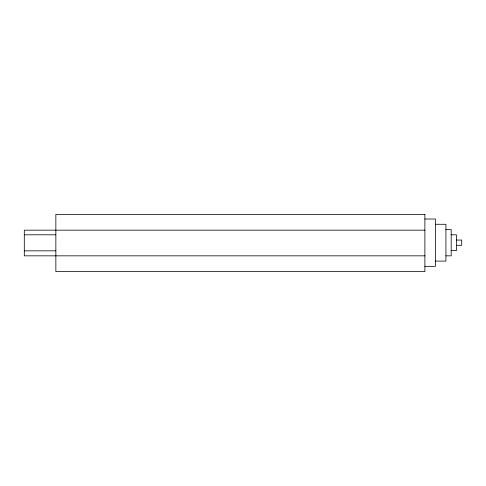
<?xml version="1.0" encoding="UTF-8"?>
<svg xmlns="http://www.w3.org/2000/svg" width="486" height="486" viewBox="0 0 486 486"><rect width="100%" height="100%" fill="white"/><g stroke="black" fill="none" stroke-linecap="round" stroke-linejoin="round"><path stroke-width="0.73" d="M424.886 219.022L435.407 219.022L435.407 266.352L424.886 266.352M435.407 224.283L445.923 224.283L445.923 261.091L435.407 261.091M445.923 229.538L451.184 229.538L451.184 255.836L445.923 255.836M424.886 230.164L24.3 230.164L24.3 255.836L424.886 255.836M24.3 234.799L55.854 234.799M451.184 234.799L456.439 234.799L456.439 250.576L451.184 250.576M456.439 240.06L461.7 240.06L461.7 245.315L456.439 245.315M24.3 250.837L55.854 250.837M424.886 214.387L55.854 214.387L55.854 271.613L424.886 271.613L424.886 214.387"/></g></svg>
